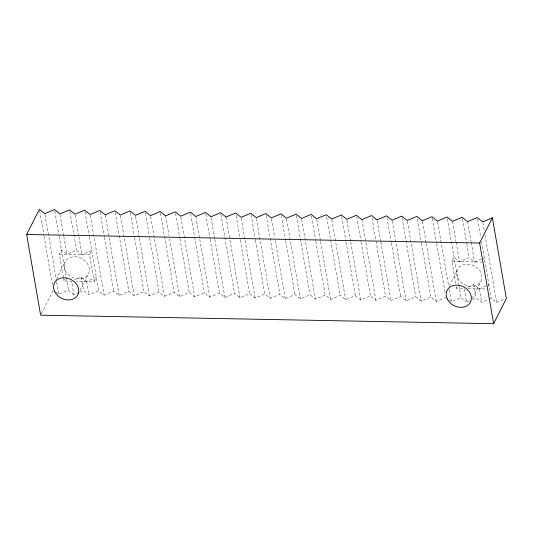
<?xml version="1.0" encoding="UTF-8"?>
<svg xmlns="http://www.w3.org/2000/svg" width="533" height="533" viewBox="0 0 533 533"><rect width="100%" height="100%" fill="white"/><g stroke="black" fill="none" stroke-linecap="round" stroke-linejoin="round"><path stroke-width="0.4" stroke-dasharray="2.67 2" d="M63.447 277.753L59.35 254.121L61.468 249.917L66.898 254.261L76.565 250.204L81.995 254.547L91.669 250.49L89.544 254.687L94.208 281.584L76.326 281.244M56.251 279.479L65.026 262.103M41.381 313.69L52.987 290.718M79.097 292.417L73.887 294.602L71.562 281.158L64.007 281.011L65.073 278.912M80.117 290.252L88.525 273.602M94.208 281.584L96.326 277.38L86.659 281.437L81.229 277.1L74.533 279.905M455.755 283.516L451.937 261.516L454.056 257.312L459.486 261.656L469.16 257.599L474.59 261.943L482.771 258.505M449.206 286.148L457.62 269.498M469.453 300.745L466.482 301.998L464.15 288.546L456.601 288.406L458.367 284.908M483.551 259.285L484.257 257.885M472.338 298.373L481.119 280.998M488.215 286.174L488.921 284.775L479.247 288.833L473.817 284.489L467.128 287.3M55.772 291.904L58.79 294.316L68.464 290.258L73.887 294.602M79.843 292.104L83.561 290.545L88.991 294.889L98.658 290.831L104.088 295.169L113.762 291.111L119.185 295.455L128.859 291.398L134.289 295.742L143.957 291.684L149.387 296.022L159.061 291.964L164.49 296.308L174.158 292.251L179.588 296.595L189.255 292.537L194.685 296.874L204.359 292.817L209.789 297.161L219.456 293.103L224.886 297.447L234.56 293.39L239.983 297.727L249.657 293.67L255.087 298.014L264.754 293.956L270.184 298.3L279.858 294.243L285.282 298.58L294.956 294.522L300.385 298.866L310.053 294.809L315.483 299.153L325.157 295.095L330.58 299.433L340.254 295.382L345.684 299.719L355.351 295.662L360.781 300.006L370.455 295.948L375.885 300.292L385.552 296.235L390.982 300.572L400.649 296.515L406.079 300.859L415.753 296.801L421.183 301.145L430.851 297.088L436.28 301.425L445.954 297.367M448.966 299.779L451.378 301.711L461.052 297.654L466.482 301.998M472.431 299.499L476.149 297.94L481.579 302.278L488.275 299.473M489.021 299.16L491.253 298.22L496.676 302.564L504.118 299.446M59.35 254.121L89.544 254.687M451.937 261.516L482.138 262.083M468.121 288.626L486.043 288.959M482.838 222.701L484.39 231.662M484.957 234.926L496.676 302.564M477.548 219.156L480.759 237.711M481.459 241.749L491.253 298.22M467.594 221.601L471.092 241.769M471.232 242.575L474.59 261.943M479.247 288.833L481.579 302.278M462.444 218.87L466.642 243.075M466.781 243.881L469.16 257.599M473.817 284.489L476.149 297.94M452.497 221.315L455.995 241.489M456.135 242.295L459.486 261.656M447.347 218.59L458.72 284.209M458.86 284.995L461.052 297.654M456.315 286.774L456.601 288.406M437.54 221.848L448.699 286.228M449.259 289.486L451.378 301.711M432.25 218.323L436.487 242.768M436.627 243.581L445.102 292.477M422.436 221.561L426.114 242.748M426.253 243.568L436.28 301.425M417.292 218.85L421.39 242.482M421.53 243.301L430.851 297.088M407.339 221.282L421.183 301.145M402.049 217.75L415.753 296.801M392.241 220.995L406.079 300.859M386.951 217.464L391.189 241.915M391.329 242.728L400.649 296.515M377.137 220.709L380.669 241.083M380.809 241.895L390.982 300.572M371.994 217.997L385.552 296.235M361.9 219.609L375.885 300.292M356.75 216.898L360.988 241.349M361.134 242.162L370.455 295.948M346.943 220.142L350.614 241.329M350.754 242.142L360.781 300.006M341.653 216.611L345.89 241.063M346.03 241.875L355.351 295.662M331.839 219.856L345.684 299.719M326.696 217.144L340.254 295.382M316.742 219.569L320.413 240.763M320.553 241.576L330.58 299.433M311.452 216.045L315.689 240.496M315.829 241.309L325.157 295.095M301.638 219.29L315.483 299.153M296.355 215.758L310.053 294.809M286.541 219.003L300.385 298.866M281.257 215.479L285.495 239.923M285.635 240.743L294.956 294.522M271.444 218.717L274.688 237.465M275.255 240.723L285.282 298.58M266.154 215.192L279.858 294.243M256.34 218.437L270.184 298.3M251.056 214.906L255.294 239.357M255.434 240.17L264.754 293.956M241.242 218.15L244.914 239.337M245.053 240.156L255.087 298.014M236.099 215.439L240.19 239.07M240.336 239.883L249.657 293.67M225.999 217.051L239.983 297.727M220.855 214.339L234.56 293.39M211.041 217.584L214.719 238.771M214.859 239.584L224.886 297.447M205.758 214.053L209.995 238.504M210.135 239.317L219.456 293.103M195.804 216.485L209.789 297.161M190.654 213.773L204.359 292.817M180.847 217.011L194.685 296.874M175.557 213.486L179.794 237.931M179.934 238.751L189.255 292.537M165.603 215.912L168.994 235.473M169.561 238.731L179.588 296.595M160.46 213.2L174.158 292.251M150.646 216.445L164.49 296.308M145.356 212.92L149.593 237.365M149.733 238.178L159.061 291.964M135.542 216.158L139.22 237.345M139.36 238.164L149.387 296.022M130.259 212.634L134.496 237.078M134.636 237.898L143.957 291.684M120.445 215.872L134.289 295.742M115.161 212.347L128.859 291.398M105.208 214.772L119.185 295.455M100.057 212.061L104.295 236.512M104.435 237.325L113.762 291.111M90.244 215.305L104.088 295.169M84.954 211.761L89.151 235.966M89.291 236.772L98.658 290.831M75.146 215.012L78.784 235.992M78.924 236.799L81.995 254.547M86.659 281.437L88.991 294.889M69.856 211.481L76.565 250.204M81.229 277.1L83.561 290.545M60.042 214.732L63.68 235.706M63.82 236.512L66.898 254.261M54.759 211.195L58.95 235.399M59.09 236.206L66.132 276.814M66.265 277.606L68.464 290.258M63.587 278.566L64.007 281.011M44.945 214.453L56.105 278.832M56.671 282.09L58.79 294.316M39.662 210.928L43.899 235.373M44.039 236.192L52.654 285.901M457.834 277.886A13.078 10.527 26.8 0 0 479.533 283.256A13.078 10.527 26.8 0 0 470.732 264.588A13.078 10.527 26.8 0 0 457.834 277.886M65.246 270.498A13.078 10.527 26.8 0 0 86.946 275.861A13.078 10.527 26.8 0 0 78.144 257.199A13.078 10.527 26.8 0 0 65.246 270.498"/><path stroke-width="0.8" d="M26.65 234.493L39.375 209.296L44.805 213.64L54.479 209.582L59.903 213.92L69.576 209.862L75.006 214.206L84.674 210.149L90.104 214.493L99.778 210.435L105.208 214.772L114.875 210.722L120.305 215.059L129.979 211.001L135.402 215.345L145.076 211.288L150.506 215.632L160.173 211.574L165.603 215.912L175.277 211.854L180.7 216.198L190.374 212.141L195.804 216.485L205.471 212.427L210.901 216.764L220.575 212.707L225.999 217.051L235.673 212.993L241.103 217.337L250.77 213.28L256.2 217.617L265.874 213.56L271.304 217.904L280.971 213.846L286.401 218.19L296.068 214.133L301.498 218.47L311.172 214.413L316.602 218.757L326.269 214.699L331.699 219.043L341.373 214.986L346.796 219.323L356.47 215.265L361.9 219.609L371.568 215.552L376.998 219.896L386.672 215.838L392.095 220.182L401.769 216.125L407.199 220.462L416.866 216.405L422.296 220.749L431.97 216.691L437.393 221.035L447.067 216.978L452.497 221.315L462.164 217.257L467.594 221.601L477.268 217.544L482.698 221.888L492.365 217.83L506.35 298.507L493.625 323.704L40.635 315.17L26.65 234.493L479.64 243.021L492.365 217.83M479.64 243.021L493.625 323.704M54.639 291.491A13.078 10.527 26.8 0 0 76.339 296.861A13.078 10.527 26.8 0 0 67.538 278.193A13.078 10.527 26.8 0 0 54.639 291.491M447.227 298.886A13.078 10.527 26.8 0 0 468.927 304.25A13.078 10.527 26.8 0 0 460.126 285.588A13.078 10.527 26.8 0 0 447.227 298.886"/></g></svg>
